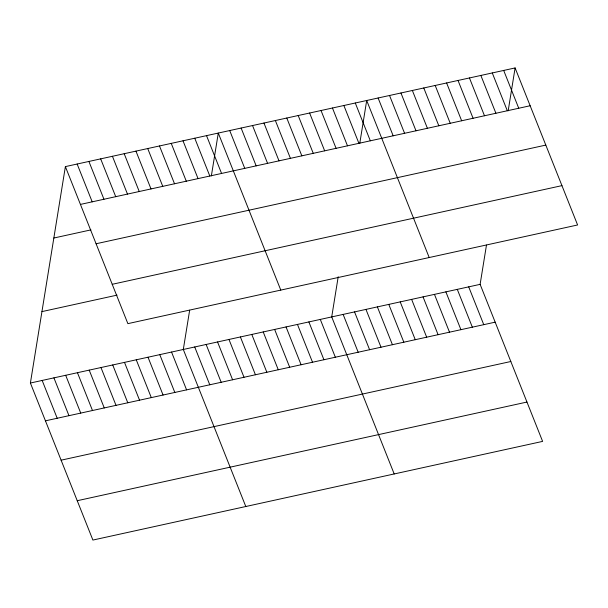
<?xml version="1.0" encoding="UTF-8"?>
<svg xmlns="http://www.w3.org/2000/svg" width="608" height="608" viewBox="0 0 608 608"><rect width="100%" height="100%" fill="white"/><g stroke="black" fill="none" stroke-linecap="round" stroke-linejoin="round"><path stroke-width="0.91" d="M486.476 245.077L480.122 284.354L542.617 441.393L92.895 540.064L30.4 383.025L65.383 166.607L515.105 67.936L577.6 224.975L127.878 323.646L65.383 166.607M189.658 310.202L183.304 349.478L245.799 506.517M211.364 175.91L218.287 133.061L280.782 290.092M338.208 276.746L331.717 316.92L394.204 473.959M359.769 143.351L366.7 100.495L429.195 257.534M508.182 110.785L515.105 67.936M80.431 204.417L530.153 105.746M53.838 238.024L90.934 229.885M96.087 243.762L545.809 145.092M112.222 284.301L561.944 185.63M41.944 311.608L117.04 295.131M30.4 383.025L480.122 284.354M45.448 420.835L495.17 322.164M61.104 460.18L510.826 361.509M77.231 500.718L526.961 402.048M503.69 70.437L518.738 108.247M492.275 72.945L507.323 110.755M480.86 75.453L495.908 113.255M469.444 77.953L484.492 115.763M458.029 80.461L473.07 118.264M446.614 82.962L461.654 120.772M435.199 85.47L450.239 123.28M423.776 87.97L438.824 125.78M412.361 90.478L427.409 128.288M400.946 92.986L415.994 130.788M468.707 286.862L483.755 324.672M389.53 95.486L404.578 133.296M457.292 289.37L472.34 327.172M378.115 97.994L393.163 135.797M445.877 291.87L460.917 329.68M434.462 294.378L449.502 332.181M355.285 103.003L370.325 140.805M423.046 296.879L438.087 334.689M343.87 105.503L358.91 143.313M411.624 299.387L426.672 337.189M332.454 108.011L347.495 145.821M400.208 301.887L415.256 339.697M321.032 110.519L336.08 148.322M388.793 304.395L403.841 342.205M309.616 113.02L324.664 150.83M377.378 306.903L392.426 344.706M298.201 115.528L313.249 153.33M365.963 309.404L381.011 347.214M286.786 118.028L301.834 155.838M354.548 311.912L369.596 349.714M275.371 120.536L290.419 158.338M343.132 314.412L358.173 352.222M263.956 123.036L279.004 160.846M252.54 125.544L267.581 163.354M320.302 319.42L335.342 357.23M241.125 128.052L256.166 165.855M308.879 321.928L323.927 359.738M229.71 130.553L244.75 168.363M297.464 324.436L312.512 362.239M286.049 326.937L301.097 364.747M206.53 135.637L221.57 173.447M274.634 329.445L289.682 367.247M194.765 138.221L209.813 176.024M263.218 331.945L278.266 369.755M183.008 140.798L198.048 178.608M251.803 334.453L266.851 372.256M171.243 143.382L186.291 181.192M240.388 336.954L255.428 374.764M159.478 145.958L174.526 183.768M228.973 339.462L244.013 377.272M147.721 148.542L162.762 186.352M217.558 341.962L232.598 379.772M135.956 151.126L151.004 188.928M206.135 344.47L221.183 382.28M124.192 153.702L139.24 191.512M194.72 346.978L209.768 384.78M112.434 156.286L127.475 194.089M100.67 158.863L115.718 196.673M171.547 352.062L186.588 389.865M88.905 161.447L103.953 199.249M159.782 354.639L174.83 392.449M77.148 164.023L92.196 201.833M148.018 357.223L163.066 395.033M136.26 359.799L151.301 397.609M124.496 362.383L139.544 400.193M112.731 364.967L127.779 402.77M100.974 367.544L116.014 405.354M89.209 370.128L104.257 407.93M77.452 372.704L92.492 410.514M65.687 375.288L80.735 413.09M53.922 377.864L68.97 415.674M42.165 380.448L57.205 418.258"/></g></svg>
